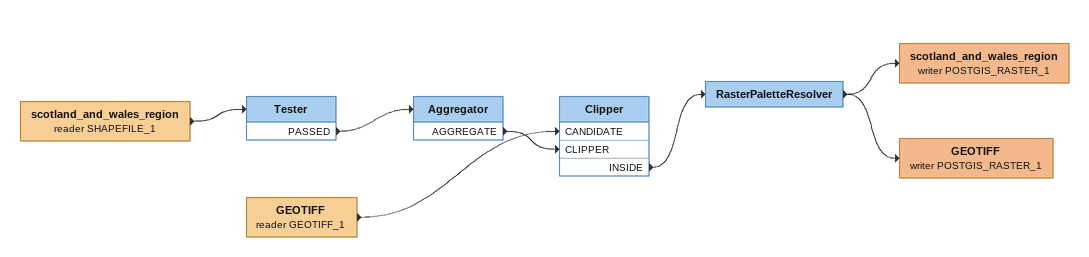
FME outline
scotland_and_wales_region (reader SHAPEFILE_1)
    -> Tester
Tester
    PASSED -> Aggregator
Aggregator
    AGGREGATE -> Clipper [CLIPPER]
GEOTIFF (reader GEOTIFF_1)
    -> Clipper [CANDIDATE]
Clipper
    INSIDE -> RasterPaletteResolver
RasterPaletteResolver
    -> scotland_and_wales_region (writer POSTGIS_RASTER_1)
    -> GEOTIFF (writer POSTGIS_RASTER_1)
scotland_and_wales_region (writer POSTGIS_RASTER_1)
GEOTIFF (writer POSTGIS_RASTER_1)
